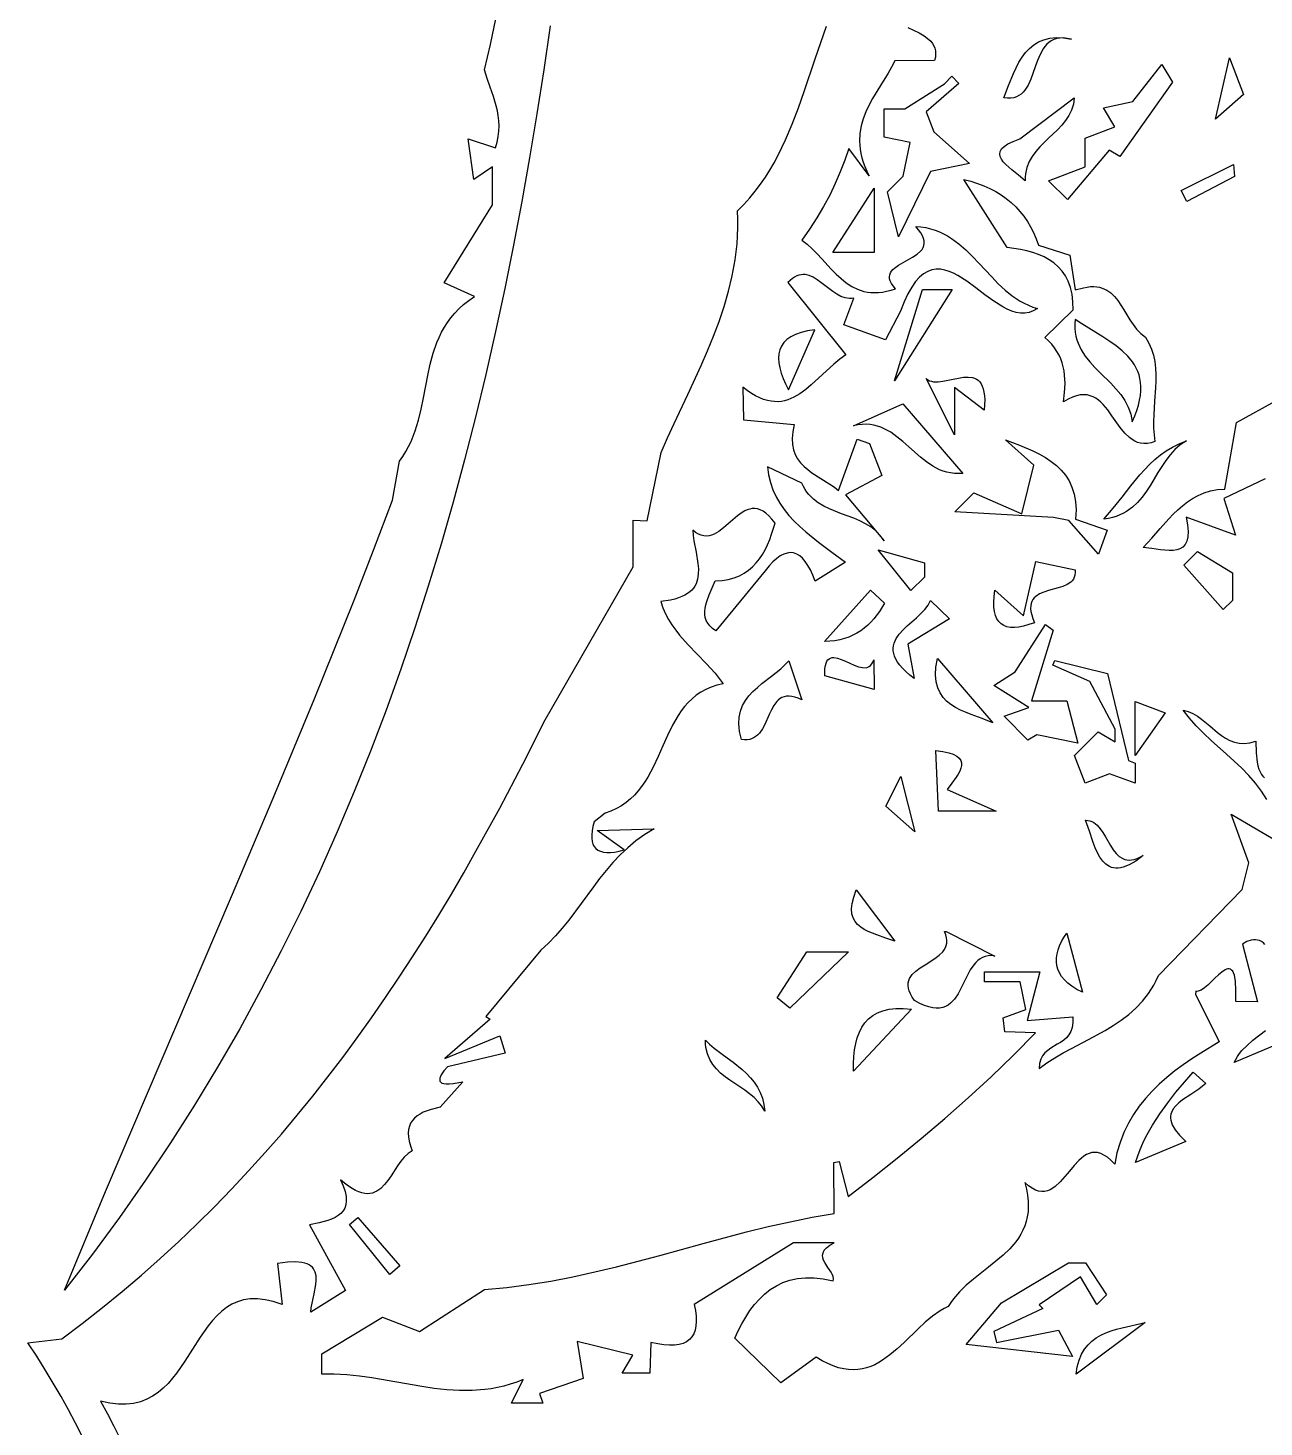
# Model space of a CAD drawing. Header units: metres. Extents: x 0 to 50, y 0 to 50.
# Drawn here: x 32.49 to 39.37, y 18.62 to 26.41 of the extents above; entities that cross this region are included whole.
import ezdxf

# ---------------------------------------------------------------- set-up
doc = ezdxf.new("R2010")
doc.units = ezdxf.units.M

msp = doc.modelspace()

# ---------------------------------------------------------------- linework, layer by layer
for points in [[(32.788923, 18.566247), (32.751228, 18.640162), (32.711713, 18.71421), (32.670369, 18.788394), (32.627186, 18.862713), (32.582151, 18.937168), (32.535257, 19.011762), (32.48649, 19.086493), (32.674434, 19.108726), (32.674434, 19.108726), (32.789127, 19.194899), (32.901323, 19.282806), (33.011075, 19.372412), (33.118435, 19.463683), (33.223455, 19.556587), (33.326188, 19.651087), (33.426686, 19.747152), (33.525003, 19.844745), (33.621191, 19.943835), (33.715301, 20.044386), (33.807388, 20.146364), (33.897503, 20.249736), (33.985699, 20.354467), (34.072029, 20.460523), (34.156544, 20.567872), (34.239298, 20.676477), (34.320343, 20.786306), (34.399732, 20.897324), (34.477517, 21.009498), (34.553751, 21.122793), (34.628487, 21.237175), (34.701776, 21.352611), (34.773672, 21.469066), (34.844226, 21.586506), (34.913493, 21.704897), (34.981523, 21.824206), (35.114087, 22.06544), (35.242338, 22.309934), (35.366696, 22.557417), (35.856402, 23.408354), (35.856402, 23.668331), (35.934404, 23.665745), (36.013529, 24.04579), (36.013529, 24.04579), (36.048712, 24.126988), (36.085348, 24.207729), (36.160748, 24.368572), (36.235269, 24.529779), (36.270807, 24.610974), (36.304454, 24.692808), (36.335652, 24.775462), (36.363844, 24.859118), (36.388472, 24.943959), (36.40898, 25.030168), (36.424809, 25.117926), (36.435404, 25.207416), (36.438563, 25.252867), (36.440206, 25.29882), (36.44026, 25.345297), (36.438657, 25.392321), (36.438657, 25.392321), (36.47357, 25.42729), (36.506335, 25.463442), (36.537078, 25.500707), (36.565921, 25.539019), (36.592989, 25.578309), (36.618405, 25.618507), (36.642292, 25.659546), (36.664775, 25.701356), (36.70602, 25.78702), (36.743132, 25.87495), (36.777097, 25.964599), (36.808907, 26.055418), (36.870014, 26.238377), (36.901291, 26.329422), (36.934369, 26.419446)], [(35.395436, 26.422505), (35.359031, 26.176408), (35.320435, 25.931156), (35.279523, 25.686791), (35.236172, 25.443357), (35.190257, 25.200897), (35.141654, 24.959453), (35.090239, 24.719068), (35.035888, 24.479786), (34.978475, 24.24165), (34.917878, 24.004702), (34.853972, 23.768985), (34.786632, 23.534543), (34.715735, 23.301419), (34.641156, 23.069654), (34.562771, 22.839294), (34.480456, 22.610379), (34.394086, 22.382954), (34.303538, 22.157062), (34.208687, 21.932745), (34.109409, 21.710046), (34.005579, 21.489008), (33.897073, 21.269675), (33.783768, 21.05209), (33.665539, 20.836294), (33.542262, 20.622332), (33.413812, 20.410247), (33.280066, 20.20008), (33.140898, 19.991876), (32.996185, 19.785677), (32.845803, 19.581527), (32.689628, 19.379468), (32.689628, 19.379468), (32.91851, 19.929093), (33.151245, 20.477206), (33.620233, 21.572122), (33.852467, 22.120539), (34.080516, 22.67067), (34.192343, 22.94663), (34.302371, 23.223321), (34.410347, 23.500845), (34.51602, 23.779301), (34.555126, 23.997921), (34.555126, 23.997921), (34.574039, 24.024057), (34.591015, 24.050975), (34.606208, 24.078612), (34.619775, 24.106907), (34.642655, 24.165219), (34.660903, 24.225414), (34.675765, 24.286994), (34.68849, 24.349463), (34.712518, 24.475075), (34.726316, 24.537224), (34.742967, 24.598272), (34.763719, 24.657721), (34.776023, 24.686691), (34.789819, 24.715075), (34.805265, 24.74281), (34.822516, 24.769835), (34.841727, 24.796087), (34.863055, 24.821504), (34.886657, 24.846024), (34.912687, 24.869585), (34.941301, 24.892125), (34.972657, 24.913581), (34.804931, 24.990037), (35.073349, 25.424663), (35.073349, 25.635612), (34.969977, 25.56503), (34.937597, 25.791518), (35.090427, 25.742003), (35.090427, 25.742003), (35.099504, 25.773687), (35.10557, 25.804618), (35.1089, 25.834828), (35.109772, 25.864349), (35.108459, 25.893213), (35.105239, 25.921453), (35.100387, 25.9491), (35.094178, 25.976187), (35.078792, 26.028809), (35.061289, 26.079575), (35.043873, 26.128742), (35.028751, 26.176567), (35.028751, 26.176567), (35.06282, 26.318382), (35.092232, 26.460503)], [(37.386314, 26.412948), (37.44876, 26.382138), (37.477841, 26.365288), (37.503296, 26.346191), (37.514148, 26.3355), (37.523476, 26.323886), (37.531073, 26.31123), (37.536733, 26.29741), (37.540251, 26.282308), (37.541419, 26.265802), (37.540033, 26.247772), (37.535886, 26.228098), (37.313826, 26.226655), (37.313826, 26.226655), (37.296124, 26.192275), (37.27636, 26.157943), (37.233418, 26.088741), (37.19054, 26.017677), (37.170857, 25.981018), (37.153269, 25.943381), (37.138469, 25.904593), (37.127148, 25.864484), (37.12, 25.822881), (37.117717, 25.779614), (37.120993, 25.734512), (37.124931, 25.711219), (37.130519, 25.687403), (37.137843, 25.663042), (37.14699, 25.638115), (37.158045, 25.612601), (37.171097, 25.586479), (37.05754, 25.739093), (37.05754, 25.739093), (37.035205, 25.673619), (37.010096, 25.608448), (36.982116, 25.543656), (36.951163, 25.479318), (36.91714, 25.415511), (36.879947, 25.352312), (36.839485, 25.289796), (36.795654, 25.228041), (36.795654, 25.228041), (36.82571, 25.205284), (36.85414, 25.179931), (36.881366, 25.152705), (36.907813, 25.124329), (36.960059, 25.067021), (36.986706, 25.039535), (37.014266, 25.013793), (37.043163, 24.990518), (37.073819, 24.970433), (37.10666, 24.95426), (37.142107, 24.942725), (37.16094, 24.938921), (37.180584, 24.936548), (37.201092, 24.935696), (37.222515, 24.936455), (37.244908, 24.938916), (37.268323, 24.943168), (37.292813, 24.949303), (37.318431, 24.957411), (37.318431, 24.957411), (37.305209, 24.972892), (37.295417, 24.98727), (37.288818, 25.000625), (37.285179, 25.013038), (37.284264, 25.024589), (37.285838, 25.035359), (37.289666, 25.045428), (37.295514, 25.054877), (37.303145, 25.063786), (37.312325, 25.072236), (37.334392, 25.088082), (37.386772, 25.117806), (37.413324, 25.132975), (37.437611, 25.149206), (37.457753, 25.167144), (37.465682, 25.176955), (37.471869, 25.187434), (37.476079, 25.198662), (37.478078, 25.21072), (37.477631, 25.223688), (37.474501, 25.237646), (37.468456, 25.252675), (37.459258, 25.268856), (37.446674, 25.28627), (37.430467, 25.304996), (37.430467, 25.304996), (37.459333, 25.302491), (37.486912, 25.298076), (37.513283, 25.291866), (37.538525, 25.283977), (37.562716, 25.274522), (37.585937, 25.263617), (37.608267, 25.251376), (37.629783, 25.237914), (37.670695, 25.207788), (37.709305, 25.174156), (37.746246, 25.137938), (37.782151, 25.100051), (37.853384, 25.022949), (37.889977, 24.98557), (37.928064, 24.950197), (37.968279, 24.917749), (38.011253, 24.889145), (38.033973, 24.876571), (38.057621, 24.865303), (38.082274, 24.855455), (38.108013, 24.847142), (38.108013, 24.847142), (38.084862, 24.833595), (38.061404, 24.825069), (38.037666, 24.821148), (38.013674, 24.821412), (37.989454, 24.825445), (37.965033, 24.83283), (37.940436, 24.843147), (37.91569, 24.85598), (37.865855, 24.887522), (37.815737, 24.924114), (37.765545, 24.962416), (37.715489, 24.999086), (37.665778, 25.030783), (37.641117, 25.043722), (37.616621, 25.054165), (37.592317, 25.061694), (37.568229, 25.065891), (37.544385, 25.06634), (37.52081, 25.062621), (37.497531, 25.054318), (37.474574, 25.041012), (37.451965, 25.022287), (37.42973, 24.997724), (37.407896, 24.966906), (37.386488, 24.929415), (37.365533, 24.884834), (37.345057, 24.832745), (37.26273, 24.672245), (37.029202, 24.756015), (37.086151, 24.904981), (37.086151, 24.904981), (37.073556, 24.903084), (37.061182, 24.902767), (37.03703, 24.906362), (37.013579, 24.914739), (36.990709, 24.926871), (36.968304, 24.941732), (36.946245, 24.958296), (36.902696, 24.992424), (36.880969, 25.007935), (36.859117, 25.021044), (36.837023, 25.030721), (36.814568, 25.035943), (36.803169, 25.036561), (36.791635, 25.035681), (36.779952, 25.033173), (36.768105, 25.028909), (36.75608, 25.022761), (36.743861, 25.014601), (36.731435, 25.0043), (36.718786, 24.991731), (37.04123, 24.588951), (37.04123, 24.588951), (37.007128, 24.564965), (36.974269, 24.538167), (36.911014, 24.48001), (36.848924, 24.422229), (36.817522, 24.395901), (36.785458, 24.372575), (36.752416, 24.353218), (36.718078, 24.338799), (36.700323, 24.333745), (36.682125, 24.330288), (36.663445, 24.32855), (36.644242, 24.328653), (36.624476, 24.330716), (36.604109, 24.334862), (36.583101, 24.341211), (36.561411, 24.349885), (36.539, 24.361005), (36.515828, 24.374691), (36.491856, 24.391065), (36.467044, 24.410248), (36.471657, 24.227217), (36.753828, 24.200944), (36.753828, 24.200944), (36.74532, 24.16008), (36.742074, 24.123308), (36.743649, 24.090264), (36.7496, 24.060584), (36.759484, 24.033906), (36.772859, 24.009864), (36.789282, 23.988095), (36.80831, 23.968235), (36.829499, 23.949922), (36.852406, 23.932789), (36.901605, 23.900616), (36.952362, 23.868803), (36.977217, 23.852124), (37.001133, 23.834443), (37.10459, 24.120259), (37.173581, 24.095441), (37.241061, 23.91768), (37.039983, 23.809778), (37.254288, 23.552613), (37.254288, 23.552613), (37.244097, 23.56845), (37.232977, 23.583031), (37.208221, 23.60878), (37.180549, 23.630565), (37.150494, 23.649095), (37.118585, 23.665074), (37.085353, 23.679211), (37.017043, 23.704782), (36.949809, 23.731462), (36.917922, 23.746984), (36.887896, 23.764903), (36.860261, 23.785925), (36.835549, 23.810759), (36.824454, 23.824825), (36.814289, 23.840109), (36.80512, 23.856699), (36.797013, 23.874683), (36.604172, 23.965805), (36.604172, 23.965805), (36.610524, 23.920517), (36.620937, 23.877755), (36.635136, 23.837322), (36.65285, 23.79902), (36.673802, 23.762653), (36.69772, 23.728022), (36.72433, 23.694931), (36.753357, 23.663182), (36.784528, 23.632579), (36.817568, 23.602923), (36.888163, 23.545666), (36.96295, 23.489833), (37.039738, 23.433846), (36.870634, 23.3289), (36.870634, 23.3289), (36.857649, 23.36211), (36.844094, 23.391495), (36.829963, 23.417027), (36.815252, 23.438682), (36.799957, 23.456432), (36.784074, 23.470251), (36.767598, 23.480114), (36.750524, 23.485994), (36.732848, 23.487864), (36.714567, 23.485699), (36.695675, 23.479472), (36.676168, 23.469158), (36.656042, 23.454729), (36.635292, 23.43616), (36.613914, 23.413425), (36.591904, 23.386497), (36.317692, 23.052889), (36.317692, 23.052889), (36.298855, 23.065923), (36.28381, 23.079879), (36.272277, 23.094681), (36.263973, 23.110255), (36.258617, 23.126526), (36.255927, 23.14342), (36.255622, 23.160862), (36.257419, 23.178777), (36.261038, 23.19709), (36.266195, 23.215727), (36.280002, 23.253675), (36.313689, 23.330172), (36.313689, 23.330172), (36.351678, 23.332897), (36.386658, 23.338767), (36.418785, 23.347607), (36.448213, 23.359237), (36.475098, 23.373481), (36.499593, 23.39016), (36.521853, 23.409096), (36.542034, 23.430112), (36.56029, 23.45303), (36.576775, 23.477672), (36.591644, 23.503861), (36.605053, 23.531418), (36.617155, 23.560166), (36.628106, 23.589927), (36.647172, 23.651777), (36.647172, 23.651777), (36.629675, 23.67402), (36.612702, 23.692326), (36.59622, 23.706939), (36.580199, 23.7181), (36.564606, 23.726052), (36.549409, 23.731038), (36.534576, 23.733299), (36.520075, 23.733078), (36.505875, 23.730618), (36.491944, 23.72616), (36.478249, 23.719947), (36.464758, 23.712222), (36.438264, 23.693203), (36.412204, 23.671043), (36.360371, 23.625051), (36.334085, 23.605097), (36.307213, 23.589758), (36.293478, 23.584424), (36.2795, 23.58097), (36.265248, 23.579639), (36.25069, 23.580674), (36.235793, 23.584316), (36.220527, 23.590808), (36.204858, 23.600392), (36.188756, 23.613311), (36.188756, 23.613311), (36.190831, 23.583568), (36.195116, 23.552853), (36.206912, 23.489899), (36.217342, 23.427244), (36.219917, 23.396902), (36.219599, 23.367682), (36.215538, 23.339935), (36.206881, 23.314009), (36.200564, 23.301838), (36.19278, 23.290253), (36.183422, 23.279299), (36.172383, 23.269018), (36.159558, 23.259454), (36.14484, 23.250652), (36.128123, 23.242654), (36.109301, 23.235505), (36.088266, 23.229247), (36.064914, 23.223926), (36.01083, 23.216264), (36.01083, 23.216264), (36.022888, 23.180743), (36.037447, 23.147184), (36.054249, 23.115365), (36.073033, 23.085059), (36.09354, 23.056043), (36.115511, 23.028092), (36.162808, 22.974486), (36.263552, 22.870173), (36.31285, 22.815874), (36.336323, 22.787402), (36.358665, 22.75775), (36.358665, 22.75775), (36.323558, 22.749662), (36.291141, 22.738993), (36.261239, 22.725908), (36.233677, 22.710573), (36.208279, 22.693153), (36.184871, 22.673811), (36.163275, 22.652713), (36.143319, 22.630024), (36.124825, 22.605909), (36.107619, 22.580532), (36.076368, 22.526653), (36.048163, 22.469706), (36.021603, 22.41101), (35.995283, 22.351883), (35.967802, 22.293645), (35.937757, 22.237613), (35.921334, 22.210837), (35.903744, 22.185107), (35.884812, 22.160589), (35.864362, 22.137446), (35.842219, 22.115845), (35.818207, 22.095949), (35.792152, 22.077923), (35.763877, 22.061933), (35.733208, 22.048143), (35.699969, 22.036719), (35.639331, 21.989009), (35.639331, 21.989009), (35.632495, 21.962861), (35.627969, 21.938818), (35.625751, 21.916898), (35.625842, 21.897116), (35.62824, 21.879489), (35.632945, 21.864032), (35.639956, 21.850763), (35.649274, 21.839697), (35.660897, 21.830851), (35.674825, 21.824242), (35.691058, 21.819884), (35.709594, 21.817795), (35.730434, 21.81799), (35.753577, 21.820487), (35.779022, 21.825301), (35.806769, 21.832449), (35.65607, 21.939955), (35.97463, 21.949066), (35.97463, 21.949066), (35.921401, 21.917318), (35.872191, 21.882309), (35.826529, 21.844438), (35.783948, 21.804107), (35.743977, 21.761716), (35.706149, 21.717664), (35.669995, 21.672353), (35.635045, 21.626182), (35.566882, 21.532862), (35.497912, 21.440909), (35.461951, 21.396445), (35.424382, 21.353523), (35.384735, 21.312544), (35.342542, 21.273907), (35.036339, 20.903788), (35.060431, 20.888791), (34.808032, 20.670216), (35.115091, 20.796554), (35.144391, 20.700835), (34.821926, 20.624822), (34.821926, 20.624822), (34.802923, 20.601723), (34.78841, 20.579925), (34.783464, 20.569876), (34.780394, 20.560586), (34.77945, 20.552201), (34.780884, 20.544865), (34.784946, 20.538723), (34.791889, 20.533919), (34.801962, 20.530598), (34.815417, 20.528906), (34.832505, 20.528986), (34.853478, 20.530983), (34.908079, 20.541309), (34.781223, 20.399325), (34.781223, 20.399325), (34.731172, 20.386889), (34.708756, 20.379349), (34.688221, 20.370803), (34.669672, 20.361158), (34.653212, 20.35032), (34.638947, 20.338196), (34.626983, 20.324692), (34.617424, 20.309716), (34.610374, 20.293173), (34.60594, 20.27497), (34.604226, 20.255015), (34.605336, 20.233213), (34.609377, 20.209471), (34.616452, 20.183696), (34.626668, 20.155795), (34.626668, 20.155795), (34.614706, 20.148986), (34.603342, 20.140841), (34.582155, 20.121123), (34.562604, 20.097802), (34.544181, 20.072039), (34.508705, 20.017838), (34.49064, 19.991723), (34.471683, 19.967814), (34.45133, 19.947274), (34.429074, 19.931264), (34.417076, 19.925321), (34.404412, 19.920946), (34.39102, 19.918285), (34.376837, 19.917482), (34.361799, 19.918684), (34.345844, 19.922034), (34.328908, 19.927679), (34.310928, 19.935764), (34.291841, 19.946433), (34.271584, 19.959833), (34.250093, 19.976108), (34.227306, 19.995404), (34.227306, 19.995404), (34.242086, 19.960654), (34.252178, 19.929617), (34.257854, 19.902045), (34.259389, 19.877685), (34.257057, 19.856289), (34.251131, 19.837606), (34.241886, 19.821386), (34.229596, 19.807378), (34.214534, 19.795333), (34.196975, 19.785), (34.177192, 19.77613), (34.15546, 19.768471), (34.107242, 19.755789), (34.054512, 19.744953), (34.254115, 19.378373), (34.061506, 19.258155), (34.061506, 19.258155), (34.064039, 19.282009), (34.068552, 19.30724), (34.080215, 19.359852), (34.089881, 19.412032), (34.091899, 19.436722), (34.090936, 19.459818), (34.086168, 19.480826), (34.076766, 19.49925), (34.07007, 19.507338), (34.061905, 19.514594), (34.052168, 19.520957), (34.040757, 19.526365), (34.027567, 19.530755), (34.012496, 19.534066), (33.976294, 19.537203), (33.931326, 19.53528), (33.876764, 19.527802), (33.902005, 19.300285), (33.902005, 19.300285), (33.852444, 19.316824), (33.80647, 19.327237), (33.763839, 19.331921), (33.724309, 19.331274), (33.687638, 19.325694), (33.653582, 19.315577), (33.621899, 19.301321), (33.592345, 19.283324), (33.564679, 19.261982), (33.538657, 19.237695), (33.514037, 19.210858), (33.490575, 19.181869), (33.446158, 19.119027), (33.403464, 19.052348), (33.360549, 18.985011), (33.315473, 18.920196), (33.291517, 18.889727), (33.266293, 18.861082), (33.239557, 18.834657), (33.211067, 18.81085), (33.18058, 18.790058), (33.147853, 18.772679), (33.112643, 18.759109), (33.074709, 18.749748), (33.033806, 18.744991), (32.989692, 18.745236), (32.942125, 18.750882), (32.890862, 18.762325), (32.890862, 18.762325), (32.928945, 18.692184), (32.96497, 18.622216), (32.998969, 18.552419)], [(38.29804, 26.346823), (38.29804, 26.346823), (38.274399, 26.351809), (38.252846, 26.354016), (38.233247, 26.353623), (38.21547, 26.35081), (38.199383, 26.345759), (38.184853, 26.338648), (38.171749, 26.329658), (38.159937, 26.31897), (38.149286, 26.306764), (38.139663, 26.29322), (38.122972, 26.26284), (38.108806, 26.229271), (38.096105, 26.193956), (38.070865, 26.123855), (38.056209, 26.091954), (38.038783, 26.064075), (38.028701, 26.052095), (38.017529, 26.041661), (38.005136, 26.032954), (37.991389, 26.026153), (37.976155, 26.02144), (37.959303, 26.018994), (37.940699, 26.018996), (37.920212, 26.021626), (37.920212, 26.021626), (37.946664, 26.089924), (37.974158, 26.15664), (37.98906, 26.188417), (38.00514, 26.218615), (38.022705, 26.246837), (38.042059, 26.27269), (38.063509, 26.295779), (38.087361, 26.315708), (38.113921, 26.332082), (38.143494, 26.344508), (38.176386, 26.35259), (38.212904, 26.355933), (38.253353, 26.354142), (38.29804, 26.346823)], [(38.801642, 26.205936), (38.860934, 26.107193), (38.566402, 25.69313), (38.507053, 25.728711), (38.27547, 25.453979), (38.170322, 25.559044), (38.373357, 25.635997), (38.373357, 25.795955), (38.540054, 25.859135), (38.476017, 25.965779), (38.640076, 26.000907), (38.801642, 26.205936)], [(39.178015, 26.243264), (39.255178, 26.039993), (39.09989, 25.90256), (39.178015, 26.243264)], [(37.670228, 26.099772), (37.488794, 25.942651), (37.53126, 25.830783), (37.729958, 25.65493), (37.513137, 25.610797), (37.335059, 25.247403), (37.272608, 25.497008), (37.360591, 25.584922), (37.398749, 25.772097), (37.25471, 25.801415), (37.25471, 25.959766), (37.370268, 25.959766), (37.589846, 26.09903), (37.632253, 26.141404), (37.670228, 26.099772)], [(38.313318, 26.021464), (38.313318, 26.021464), (38.311562, 26.002836), (38.308396, 25.985105), (38.298227, 25.952081), (38.283586, 25.921891), (38.26525, 25.894032), (38.243997, 25.868003), (38.220602, 25.843299), (38.170497, 25.795862), (38.121147, 25.747701), (38.098698, 25.722093), (38.078767, 25.694798), (38.062132, 25.665311), (38.049569, 25.633132), (38.041856, 25.597758), (38.04006, 25.578715), (38.039768, 25.558686), (38.039768, 25.558686), (38.002958, 25.589884), (37.965172, 25.620271), (37.931628, 25.649959), (37.918077, 25.664576), (37.907543, 25.67906), (37.900678, 25.693427), (37.898135, 25.707689), (37.900565, 25.721861), (37.908621, 25.735956), (37.922955, 25.74999), (37.944219, 25.763976), (37.973065, 25.777928), (38.010146, 25.791861), (38.313318, 26.021464)], [(39.204966, 25.582509), (38.940056, 25.442804), (38.909148, 25.504002), (39.20021, 25.648784), (39.204966, 25.582509)], [(37.697611, 25.566018), (37.697611, 25.566018), (37.736668, 25.555786), (37.77402, 25.543901), (37.80966, 25.530356), (37.843578, 25.515145), (37.875767, 25.498263), (37.906218, 25.479703), (37.934923, 25.459459), (37.961874, 25.437526), (37.987062, 25.413896), (38.010479, 25.388565), (38.032116, 25.361526), (38.051966, 25.332772), (38.07002, 25.302299), (38.08627, 25.2701), (38.100707, 25.236168), (38.113323, 25.200498), (38.287805, 25.144787), (38.318491, 24.950594), (38.318491, 24.950594), (38.364095, 24.963432), (38.384663, 24.967111), (38.40385, 24.969079), (38.421736, 24.969426), (38.438403, 24.96824), (38.453931, 24.965609), (38.468403, 24.961621), (38.494499, 24.949926), (38.517339, 24.933862), (38.537572, 24.914132), (38.555847, 24.891444), (38.572812, 24.866501), (38.589116, 24.84001), (38.622333, 24.785202), (38.640544, 24.758296), (38.660688, 24.732663), (38.683413, 24.709007), (38.709368, 24.688034), (38.709368, 24.688034), (38.728454, 24.655088), (38.743124, 24.6213), (38.753875, 24.586752), (38.761202, 24.551528), (38.765603, 24.515708), (38.767574, 24.479377), (38.767612, 24.442616), (38.766212, 24.405508), (38.761087, 24.330581), (38.756171, 24.255254), (38.755033, 24.217647), (38.755437, 24.180188), (38.757879, 24.142959), (38.762855, 24.106042), (38.762855, 24.106042), (38.740869, 24.099405), (38.720294, 24.095914), (38.701028, 24.095342), (38.682969, 24.097463), (38.666015, 24.102049), (38.650065, 24.108873), (38.635016, 24.117708), (38.620766, 24.128328), (38.594256, 24.154012), (38.56972, 24.18411), (38.523307, 24.250285), (38.499799, 24.282729), (38.475003, 24.312323), (38.461866, 24.325485), (38.448102, 24.337253), (38.433607, 24.3474), (38.418281, 24.3557), (38.402021, 24.361926), (38.384725, 24.365851), (38.366291, 24.367248), (38.346617, 24.365889), (38.325602, 24.361548), (38.303143, 24.353998), (38.279139, 24.343012), (38.253487, 24.328363), (38.253487, 24.328363), (38.259551, 24.379608), (38.261903, 24.429098), (38.259672, 24.476769), (38.256566, 24.499903), (38.251987, 24.522559), (38.245826, 24.544729), (38.237976, 24.566406), (38.228326, 24.58758), (38.216768, 24.608246), (38.203193, 24.628394), (38.187492, 24.648016), (38.169556, 24.667106), (38.149277, 24.685655), (38.308067, 24.839409), (38.308067, 24.839409), (38.306283, 24.885347), (38.300753, 24.927093), (38.291673, 24.964852), (38.279239, 24.998833), (38.263646, 25.029242), (38.245091, 25.056288), (38.223769, 25.080175), (38.199876, 25.101113), (38.173608, 25.119308), (38.145161, 25.134967), (38.11473, 25.148297), (38.082512, 25.159506), (38.048703, 25.168801), (38.013497, 25.176388), (37.977092, 25.182476), (37.939683, 25.18727), (37.697611, 25.566018)], [(37.198778, 25.516979), (37.198778, 25.158695), (36.969363, 25.158695), (37.198778, 25.516979)], [(37.633716, 24.95377), (37.311981, 24.445408), (37.46788, 24.95377), (37.633716, 24.95377)], [(38.318362, 24.786666), (38.318362, 24.786666), (38.316673, 24.761901), (38.31692, 24.738296), (38.318984, 24.715781), (38.322746, 24.694284), (38.328089, 24.673734), (38.334892, 24.65406), (38.352408, 24.617056), (38.374344, 24.582702), (38.39975, 24.550429), (38.427677, 24.519666), (38.457176, 24.489846), (38.517088, 24.430755), (38.545602, 24.400345), (38.571889, 24.368599), (38.594999, 24.334949), (38.613983, 24.298825), (38.62163, 24.279657), (38.62789, 24.259657), (38.632643, 24.238754), (38.635771, 24.216877), (38.635771, 24.216877), (38.649889, 24.249093), (38.661448, 24.279777), (38.670551, 24.308987), (38.677298, 24.336784), (38.681789, 24.36323), (38.684125, 24.388383), (38.684407, 24.412305), (38.682736, 24.435055), (38.679212, 24.456695), (38.673936, 24.477285), (38.667008, 24.496884), (38.65853, 24.515554), (38.648602, 24.533354), (38.637324, 24.550346), (38.611123, 24.582143), (38.580733, 24.611428), (38.546959, 24.638685), (38.510607, 24.664396), (38.472482, 24.689044), (38.394135, 24.737084), (38.355524, 24.761441), (38.318362, 24.786666)], [(36.721882, 24.395394), (36.868162, 24.72842), (36.868162, 24.72842), (36.827611, 24.722363), (36.792037, 24.713855), (36.761271, 24.703), (36.735144, 24.6899), (36.713487, 24.67466), (36.69613, 24.657384), (36.682905, 24.638174), (36.673642, 24.617135), (36.668172, 24.594369), (36.666326, 24.569982), (36.667935, 24.544076), (36.67283, 24.516755), (36.680841, 24.488123), (36.6918, 24.458283), (36.705536, 24.427339), (36.721882, 24.395394)], [(37.812147, 24.281717), (37.646236, 24.40743), (37.646236, 24.143682), (37.488596, 24.457203), (37.488596, 24.457203), (37.497673, 24.450405), (37.50766, 24.445347), (37.518471, 24.441861), (37.530023, 24.439783), (37.555012, 24.439188), (37.581952, 24.44224), (37.638991, 24.453991), (37.667742, 24.460044), (37.695749, 24.464452), (37.722338, 24.465891), (37.746835, 24.463038), (37.758089, 24.459589), (37.768566, 24.454571), (37.778184, 24.447819), (37.786858, 24.439167), (37.794503, 24.42845), (37.801035, 24.415503), (37.806371, 24.400159), (37.810425, 24.382255), (37.813114, 24.361623), (37.814354, 24.3381), (37.814059, 24.31152), (37.812147, 24.281717)], [(37.357942, 24.316013), (37.693015, 23.929433), (37.693015, 23.929433), (37.669247, 23.928022), (37.646443, 23.928732), (37.624537, 23.931416), (37.603461, 23.935923), (37.583152, 23.942103), (37.563542, 23.949805), (37.526159, 23.96918), (37.490784, 23.992846), (37.456891, 24.019605), (37.391443, 24.077601), (37.358834, 24.106438), (37.3256, 24.133569), (37.291212, 24.157793), (37.255144, 24.177911), (37.236315, 24.186055), (37.216869, 24.192722), (37.19674, 24.197764), (37.175861, 24.201028), (37.154167, 24.202367), (37.131592, 24.201629), (37.10807, 24.198664), (37.083535, 24.193324), (37.357942, 24.316013)], [(39.376618, 23.898793), (39.146471, 23.78897), (39.210693, 23.584571), (38.935891, 23.685301), (38.935891, 23.685301), (38.943964, 23.641697), (38.947053, 23.605199), (38.94557, 23.575229), (38.939924, 23.551209), (38.930526, 23.532561), (38.917786, 23.518709), (38.902114, 23.509075), (38.88392, 23.50308), (38.863613, 23.500149), (38.841605, 23.499702), (38.794125, 23.503954), (38.744759, 23.511217), (38.696788, 23.516869), (38.696788, 23.516869), (38.745485, 23.568426), (38.792437, 23.622312), (38.839692, 23.675805), (38.864072, 23.701554), (38.889294, 23.726185), (38.915614, 23.749358), (38.943288, 23.770733), (38.972571, 23.78997), (39.00372, 23.806728), (39.036989, 23.820668), (39.072635, 23.83145), (39.110913, 23.838733), (39.152078, 23.842178), (39.216569, 24.212454), (39.468692, 24.352159)], [(37.930415, 24.116621), (37.930415, 24.116621), (38.008408, 24.087054), (38.083483, 24.054747), (38.119079, 24.036849), (38.15293, 24.017405), (38.184698, 23.996129), (38.214044, 23.972733), (38.24063, 23.946932), (38.264117, 23.918436), (38.284166, 23.886961), (38.30044, 23.852219), (38.3126, 23.813923), (38.320307, 23.771786), (38.323224, 23.725522), (38.32101, 23.674843), (38.496355, 23.612296), (38.448609, 23.47977), (38.283627, 23.665895), (38.197202, 23.683486), (37.648871, 23.715674), (37.753987, 23.820708), (38.020905, 23.704241), (38.088256, 23.974268), (37.930415, 24.116621)], [(38.937812, 24.110312), (38.937812, 24.110312), (38.903937, 24.088272), (38.87393, 24.062367), (38.847111, 24.033276), (38.822798, 24.001681), (38.800311, 23.968262), (38.778969, 23.933699), (38.736995, 23.863863), (38.715001, 23.829951), (38.691427, 23.797618), (38.665594, 23.767542), (38.63682, 23.740405), (38.604424, 23.716887), (38.586654, 23.706698), (38.567724, 23.697669), (38.547548, 23.689885), (38.526041, 23.683431), (38.503118, 23.678393), (38.478693, 23.674854), (38.478693, 23.674854), (38.530794, 23.734571), (38.580191, 23.79699), (38.628992, 23.860005), (38.679304, 23.921509), (38.705685, 23.951037), (38.733235, 23.979398), (38.762216, 24.006328), (38.792892, 24.031565), (38.825526, 24.054845), (38.860382, 24.075905), (38.897723, 24.094481), (38.937812, 24.110312)], [(37.478439, 23.430327), (37.478439, 23.351628), (37.403675, 23.276922), (37.221278, 23.503028), (37.478439, 23.430327)], [(39.193698, 23.221221), (39.142802, 23.170365), (38.923915, 23.417388), (39.000154, 23.493568), (39.193698, 23.374557), (39.193698, 23.221221)], [(38.099985, 23.43793), (38.318513, 23.391134), (38.318513, 23.391134), (38.318844, 23.376265), (38.317183, 23.363002), (38.313682, 23.351223), (38.308492, 23.340803), (38.301765, 23.331618), (38.293651, 23.323544), (38.273867, 23.310235), (38.250352, 23.299883), (38.224316, 23.291496), (38.169515, 23.276655), (38.143171, 23.268216), (38.119144, 23.257776), (38.098644, 23.244343), (38.090094, 23.236195), (38.08288, 23.226926), (38.077153, 23.216413), (38.073063, 23.204533), (38.070762, 23.191161), (38.070402, 23.176172), (38.072133, 23.159444), (38.076106, 23.140852), (38.082474, 23.120272), (38.091386, 23.097581), (38.091386, 23.097581), (38.060183, 23.086664), (38.031248, 23.078576), (38.004593, 23.073346), (37.98023, 23.071002), (37.958172, 23.071574), (37.93843, 23.07509), (37.921016, 23.081578), (37.905943, 23.091069), (37.893223, 23.103591), (37.882867, 23.119172), (37.874887, 23.137842), (37.869297, 23.15963), (37.866107, 23.184563), (37.86533, 23.212672), (37.866978, 23.243985), (37.871062, 23.27853), (38.030655, 23.135579), (38.099985, 23.43793)], [(37.177669, 23.279573), (37.257095, 23.206004), (37.257095, 23.206004), (37.229195, 23.160848), (37.197909, 23.119826), (37.180908, 23.101047), (37.162952, 23.083521), (37.144006, 23.067319), (37.124035, 23.052515), (37.103001, 23.039181), (37.080871, 23.027391), (37.057606, 23.017217), (37.033172, 23.008731), (37.007533, 23.002008), (36.980652, 22.997119), (36.952494, 22.994137), (36.923023, 22.993136), (37.177669, 23.279573)], [(37.513264, 23.220672), (37.617749, 23.11928), (37.386868, 22.978478), (37.422646, 22.785961), (37.422646, 22.785961), (37.397599, 22.805983), (37.375928, 22.825229), (37.357474, 22.843734), (37.342079, 22.861534), (37.329587, 22.878667), (37.319839, 22.895167), (37.312677, 22.911071), (37.307945, 22.926416), (37.305484, 22.941236), (37.305137, 22.95557), (37.306746, 22.969451), (37.310154, 22.982917), (37.315203, 22.996005), (37.321735, 23.008749), (37.338619, 23.033352), (37.359544, 23.057017), (37.38325, 23.080032), (37.43396, 23.125271), (37.458442, 23.148072), (37.480661, 23.17138), (37.499355, 23.195484), (37.513264, 23.220672)], [(38.195907, 23.056511), (38.075025, 22.662334), (38.27203, 22.662334), (38.33369, 22.426154), (38.104005, 22.472905), (38.055242, 22.44367), (37.922608, 22.5762), (38.05985, 22.625569), (37.865744, 22.748677), (37.984044, 22.823707), (38.152812, 23.087277), (38.195907, 23.056511)], [(36.722965, 22.884691), (36.796465, 22.667914), (36.796465, 22.667914), (36.776089, 22.676711), (36.757402, 22.682914), (36.740299, 22.686683), (36.724674, 22.688175), (36.710421, 22.687548), (36.697436, 22.68496), (36.685614, 22.68057), (36.674849, 22.674535), (36.665036, 22.667013), (36.656069, 22.658162), (36.640255, 22.637106), (36.626565, 22.612631), (36.614156, 22.586002), (36.589817, 22.531333), (36.576202, 22.505822), (36.560501, 22.483212), (36.551605, 22.47339), (36.541872, 22.464767), (36.531196, 22.457502), (36.519473, 22.451751), (36.506596, 22.447674), (36.492461, 22.445429), (36.476963, 22.445172), (36.459996, 22.447063), (36.459996, 22.447063), (36.449196, 22.492487), (36.446341, 22.513609), (36.445075, 22.533735), (36.44698, 22.571183), (36.454259, 22.605212), (36.466258, 22.6362), (36.482325, 22.664526), (36.501804, 22.690568), (36.524045, 22.714706), (36.548392, 22.737318), (36.574194, 22.758782), (36.627548, 22.799785), (36.67888, 22.840745), (36.702155, 22.862155), (36.722965, 22.884691)], [(37.198674, 22.726143), (36.923348, 22.801501), (36.923348, 22.801501), (36.924488, 22.842621), (36.92701, 22.85862), (36.930728, 22.871835), (36.935561, 22.882457), (36.94143, 22.89068), (36.948255, 22.896695), (36.955956, 22.900694), (36.964455, 22.90287), (36.97367, 22.903415), (36.993933, 22.900378), (37.016108, 22.893122), (37.039556, 22.883184), (37.087726, 22.861409), (37.111172, 22.852646), (37.133341, 22.84735), (37.153597, 22.847057), (37.162807, 22.849267), (37.1713, 22.853305), (37.178996, 22.859361), (37.185815, 22.86763), (37.191677, 22.878302), (37.196503, 22.891571), (37.198674, 22.726143)], [(37.550893, 22.898997), (37.85942, 22.540619), (37.85942, 22.540619), (37.799714, 22.564589), (37.738301, 22.586862), (37.708165, 22.598557), (37.679055, 22.611262), (37.651455, 22.625454), (37.625849, 22.641613), (37.602721, 22.660214), (37.582556, 22.681738), (37.565837, 22.706661), (37.55305, 22.735461), (37.544677, 22.768617), (37.541204, 22.806606), (37.543115, 22.849907), (37.550893, 22.898997)], [(38.205857, 22.887098), (38.498245, 22.815201), (38.614538, 22.329667), (38.653018, 22.315825), (38.653018, 22.204047), (38.510057, 22.255473), (38.373822, 22.203838), (38.315187, 22.3583), (38.446768, 22.489778), (38.541154, 22.433191), (38.541154, 22.505148), (38.399875, 22.769838), (38.194782, 22.861922), (38.205857, 22.887098)], [(38.653018, 22.65848), (38.81964, 22.595328), (38.653018, 22.358489), (38.653018, 22.65848)], [(39.385153, 22.111976), (39.356161, 22.159658), (39.322855, 22.204392), (39.285998, 22.246731), (39.246352, 22.287226), (39.204681, 22.326431), (39.161747, 22.364899), (39.075146, 22.441835), (39.033004, 22.481408), (38.992652, 22.522455), (38.954852, 22.565529), (38.920369, 22.611182), (38.920369, 22.611182), (38.948285, 22.602849), (38.974435, 22.591133), (38.999122, 22.576689), (39.022648, 22.560169), (39.067421, 22.523513), (39.111168, 22.486388), (39.13341, 22.469282), (39.156302, 22.454017), (39.180143, 22.441247), (39.205237, 22.431625), (39.231884, 22.425803), (39.260386, 22.424434), (39.291046, 22.428171), (39.324164, 22.437668), (39.324164, 22.437668), (39.325804, 22.372907), (39.331832, 22.321324), (39.336365, 22.30011), (39.341842, 22.281755), (39.348214, 22.266112), (39.35543, 22.253036), (39.363439, 22.242382), (39.37219, 22.234005)], [(37.542384, 22.384964), (37.542384, 22.384964), (37.581925, 22.379985), (37.614197, 22.373201), (37.63974, 22.364757), (37.659095, 22.354797), (37.6728, 22.343464), (37.681396, 22.330903), (37.685422, 22.317259), (37.685419, 22.302676), (37.681926, 22.287297), (37.675483, 22.271267), (37.666629, 22.25473), (37.655906, 22.23783), (37.631007, 22.20352), (37.605105, 22.169489), (37.878563, 22.047559), (37.557544, 22.047559), (37.542384, 22.384964)], [(37.348143, 22.241512), (37.425192, 21.932607), (37.264181, 22.075106), (37.348143, 22.241512)], [(39.375515, 21.305831), (39.366279, 21.314791), (39.356259, 21.321719), (39.345566, 21.326707), (39.334314, 21.329848), (39.322614, 21.331237), (39.310581, 21.330966), (39.298325, 21.32913), (39.273597, 21.321133), (39.249333, 21.307995), (39.334354, 20.985674), (39.212767, 20.987372), (39.212767, 20.987372), (39.213981, 21.051608), (39.211248, 21.100066), (39.20498, 21.134396), (39.20065, 21.146778), (39.19559, 21.156246), (39.189853, 21.163007), (39.18349, 21.167265), (39.176553, 21.169229), (39.169093, 21.169103), (39.161161, 21.167093), (39.15281, 21.163406), (39.135056, 21.151826), (39.116242, 21.136009), (39.09678, 21.117606), (39.057566, 21.079633), (39.038637, 21.063361), (39.020712, 21.051097), (39.004202, 21.04449), (38.996607, 21.043823), (38.98952, 21.045189), (38.989397, 21.029613), (39.120107, 20.762623), (39.120107, 20.762623), (39.01785, 20.700136), (38.968367, 20.66801), (38.920293, 20.63498), (38.873862, 20.60081), (38.829307, 20.565264), (38.786861, 20.528104), (38.74676, 20.489096), (38.709235, 20.448002), (38.674521, 20.404585), (38.642851, 20.358611), (38.61446, 20.309841), (38.58958, 20.258041), (38.568446, 20.202972), (38.551291, 20.1444), (38.538348, 20.082088), (38.538348, 20.082088), (38.517543, 20.103408), (38.497721, 20.120184), (38.478817, 20.132712), (38.460766, 20.141288), (38.443504, 20.146209), (38.426965, 20.14777), (38.411085, 20.146269), (38.395799, 20.142), (38.381042, 20.135261), (38.366749, 20.126348), (38.352855, 20.115557), (38.339296, 20.103184), (38.312921, 20.074877), (38.287105, 20.043799), (38.26133, 20.012318), (38.235076, 19.982806), (38.207825, 19.957631), (38.193664, 19.947411), (38.179058, 19.939164), (38.163944, 19.933187), (38.148256, 19.929775), (38.13193, 19.929225), (38.1149, 19.931834), (38.097102, 19.937897), (38.078471, 19.947711), (38.058943, 19.961571), (38.038451, 19.979775), (38.038451, 19.979775), (38.047347, 19.943526), (38.053384, 19.909183), (38.056704, 19.876651), (38.057449, 19.845835), (38.055764, 19.816637), (38.051789, 19.788963), (38.045667, 19.762716), (38.037542, 19.737801), (38.027554, 19.714121), (38.015848, 19.69158), (38.002566, 19.670084), (37.987849, 19.649535), (37.954684, 19.610896), (37.917493, 19.574897), (37.877417, 19.540771), (37.835596, 19.507749), (37.751279, 19.441952), (37.711064, 19.407642), (37.673664, 19.371366), (37.64022, 19.33236), (37.625338, 19.311592), (37.611872, 19.289853), (37.611872, 19.289853), (37.588952, 19.278284), (37.566687, 19.265224), (37.523858, 19.235297), (37.482856, 19.201406), (37.44315, 19.164885), (37.365511, 19.08929), (37.326519, 19.052884), (37.286706, 19.019184), (37.245542, 18.989524), (37.224289, 18.976626), (37.202499, 18.965238), (37.180107, 18.955527), (37.157046, 18.94766), (37.133251, 18.941803), (37.108655, 18.938124), (37.083192, 18.936788), (37.056795, 18.937964), (37.029399, 18.941816), (37.000938, 18.948513), (36.971344, 18.958221), (36.940553, 18.971107), (36.908497, 18.987337), (36.875111, 19.007078), (36.679297, 18.863994), (36.423599, 19.112219), (36.423599, 19.112219), (36.442323, 19.153195), (36.462436, 19.192737), (36.484082, 19.230552), (36.507404, 19.266346), (36.532545, 19.299826), (36.55965, 19.330699), (36.588861, 19.358671), (36.620322, 19.383449), (36.654176, 19.40474), (36.690566, 19.42225), (36.729637, 19.435686), (36.771531, 19.444755), (36.816392, 19.449162), (36.864363, 19.448616), (36.915588, 19.442822), (36.970209, 19.431487), (36.970209, 19.431487), (36.972236, 19.443576), (36.97054, 19.455901), (36.965872, 19.468445), (36.958983, 19.481192), (36.941549, 19.507236), (36.924249, 19.533906), (36.917529, 19.547437), (36.913097, 19.561077), (36.911704, 19.574812), (36.914102, 19.588625), (36.921042, 19.6025), (36.933276, 19.616423), (36.951555, 19.630377), (36.976631, 19.644346), (36.750412, 19.644346), (36.196766, 19.300128), (36.196766, 19.300128), (36.203449, 19.266229), (36.207349, 19.235006), (36.208443, 19.206476), (36.206703, 19.180657), (36.202106, 19.157568), (36.194624, 19.137225), (36.184233, 19.119648), (36.170906, 19.104853), (36.154619, 19.09286), (36.135345, 19.083686), (36.11306, 19.077348), (36.087736, 19.073866), (36.05935, 19.073257), (36.027874, 19.075538), (35.993284, 19.080729), (35.955554, 19.088847), (35.949622, 18.917793), (35.794876, 18.917793), (35.855069, 19.018037), (35.545514, 19.095127), (35.577934, 18.8878), (35.334429, 18.8041), (35.353011, 18.750127), (35.17962, 18.750127), (35.244257, 18.88176), (35.244257, 18.88176), (35.20832, 18.867762), (35.172496, 18.855814), (35.136782, 18.845807), (35.10117, 18.837633), (35.065655, 18.831184), (35.030232, 18.826351), (34.959637, 18.821099), (34.889337, 18.82101), (34.819286, 18.825217), (34.749438, 18.832851), (34.679745, 18.843046), (34.540643, 18.867647), (34.401606, 18.892079), (34.331997, 18.902064), (34.262264, 18.909404), (34.192362, 18.913231), (34.122243, 18.912679), (34.122411, 19.025668), (34.460069, 19.230286), (34.665965, 19.149652), (35.028099, 19.384181), (35.028099, 19.384181), (35.152562, 19.395136), (35.276131, 19.410924), (35.398921, 19.430952), (35.521044, 19.454628), (35.642614, 19.481358), (35.763746, 19.510551), (36.005148, 19.573952), (36.24616, 19.64009), (36.487691, 19.704223), (36.608936, 19.734056), (36.730651, 19.761609), (36.852952, 19.78629), (36.97595, 19.807506), (36.975048, 20.091455), (37.004884, 20.097528), (37.054749, 19.901808), (37.054749, 19.901808), (37.191038, 20.007439), (37.326268, 20.114835), (37.46013, 20.224294), (37.592313, 20.336109), (37.722507, 20.450576), (37.8504, 20.567991), (37.975684, 20.688649), (38.098046, 20.812845), (37.925898, 20.818008), (37.917342, 20.897646), (38.044325, 20.943324), (38.012904, 21.097452), (37.814033, 21.097452), (37.814033, 21.15334), (38.121256, 21.15334), (38.050376, 20.881845), (38.304566, 20.901817), (38.304566, 20.901817), (38.305732, 20.870052), (38.302242, 20.843255), (38.294727, 20.820759), (38.283818, 20.801894), (38.270147, 20.785993), (38.254346, 20.772386), (38.237047, 20.760406), (38.218881, 20.749382), (38.182474, 20.727534), (38.165497, 20.715371), (38.150179, 20.701491), (38.137153, 20.685226), (38.12705, 20.665907), (38.120502, 20.642865), (38.118139, 20.615432), (38.118139, 20.615432), (38.160799, 20.646336), (38.20521, 20.674858), (38.250964, 20.701549), (38.297654, 20.726959), (38.392204, 20.77614), (38.485594, 20.826807), (38.530833, 20.854075), (38.574557, 20.883366), (38.616357, 20.915231), (38.655825, 20.950222), (38.692552, 20.988888), (38.726131, 21.031781), (38.756153, 21.079451), (38.769702, 21.105249), (38.782209, 21.132449), (39.248952, 21.611361), (39.284686, 21.759822), (39.187126, 22.030609), (39.442714, 21.880705)], [(38.376372, 21.997696), (38.376372, 21.997696), (38.388952, 21.996639), (38.400703, 21.993925), (38.411691, 21.989686), (38.421983, 21.984056), (38.440743, 21.969151), (38.457515, 21.950273), (38.47283, 21.928483), (38.487218, 21.904842), (38.515344, 21.856257), (38.530143, 21.833437), (38.546141, 21.813013), (38.56387, 21.796048), (38.583861, 21.783603), (38.594871, 21.779408), (38.606646, 21.776741), (38.619252, 21.775735), (38.632755, 21.776523), (38.647222, 21.779237), (38.66272, 21.78401), (38.679314, 21.790976), (38.697072, 21.800266), (38.697072, 21.800266), (38.65577, 21.770122), (38.618921, 21.748877), (38.586178, 21.735837), (38.571238, 21.732178), (38.557194, 21.73031), (38.544003, 21.730147), (38.531622, 21.731602), (38.520007, 21.734588), (38.509116, 21.73902), (38.489328, 21.751871), (38.471913, 21.769463), (38.456522, 21.791103), (38.442811, 21.816096), (38.430431, 21.843752), (38.419036, 21.873375), (38.397815, 21.935757), (38.376372, 21.997696)], [(37.099263, 21.609668), (37.313579, 21.323135), (37.313579, 21.323135), (37.264549, 21.341299), (37.214028, 21.358245), (37.16594, 21.377105), (37.144033, 21.38823), (37.124206, 21.401008), (37.106947, 21.415829), (37.092749, 21.433086), (37.0821, 21.453168), (37.075491, 21.476468), (37.073412, 21.503377), (37.076355, 21.534285), (37.084808, 21.569586), (37.099263, 21.609668)], [(37.590308, 21.376893), (37.600791, 21.376895), (37.870727, 21.241053), (37.870727, 21.241053), (37.851272, 21.243143), (37.833456, 21.242488), (37.817148, 21.239297), (37.802222, 21.233783), (37.788548, 21.226156), (37.775998, 21.216627), (37.764445, 21.205408), (37.753759, 21.192708), (37.734478, 21.163714), (37.71713, 21.131333), (37.684125, 21.063159), (37.666416, 21.030744), (37.646535, 21.001693), (37.635459, 20.988957), (37.623455, 20.977695), (37.610395, 20.968118), (37.596151, 20.960437), (37.580594, 20.954863), (37.563596, 20.951608), (37.545028, 20.950882), (37.524764, 20.952895), (37.502673, 20.95786), (37.478629, 20.965988), (37.452502, 20.977488), (37.424164, 20.992572), (37.424164, 20.992572), (37.410957, 21.012008), (37.40092, 21.030129), (37.393857, 21.047019), (37.389568, 21.062761), (37.387855, 21.077439), (37.388519, 21.091137), (37.391363, 21.103937), (37.396188, 21.115924), (37.402795, 21.127181), (37.410985, 21.137792), (37.431325, 21.157409), (37.45562, 21.175445), (37.482281, 21.192567), (37.536356, 21.226744), (37.560595, 21.245138), (37.580852, 21.265292), (37.588991, 21.276239), (37.595539, 21.287876), (37.600298, 21.300288), (37.603069, 21.313559), (37.603654, 21.327771), (37.601854, 21.343008), (37.597472, 21.359355), (37.590308, 21.376893)], [(38.271288, 21.369333), (38.35833, 21.039243), (38.35833, 21.039243), (38.327467, 21.055612), (38.300602, 21.07265), (38.277606, 21.090337), (38.258348, 21.108651), (38.242698, 21.127569), (38.230524, 21.14707), (38.221697, 21.167132), (38.216085, 21.187733), (38.213558, 21.208851), (38.213986, 21.230465), (38.217238, 21.252553), (38.223184, 21.275093), (38.231692, 21.298062), (38.242632, 21.32144), (38.255874, 21.345204), (38.271288, 21.369333)], [(36.824765, 21.265118), (37.056104, 21.265118), (36.729, 20.950754), (36.659189, 21.009043), (36.824765, 21.265118)], [(37.40655, 20.945569), (37.082969, 20.599685), (37.082969, 20.599685), (37.083149, 20.641195), (37.085289, 20.680774), (37.089542, 20.718268), (37.09606, 20.753521), (37.104997, 20.78638), (37.116505, 20.81669), (37.130736, 20.844297), (37.147843, 20.869044), (37.167979, 20.890779), (37.191296, 20.909346), (37.217947, 20.924591), (37.248084, 20.936358), (37.281861, 20.944495), (37.319429, 20.948845), (37.360941, 20.949255), (37.40655, 20.945569)], [(39.490008, 20.768914), (39.204149, 20.648109), (39.204149, 20.648109), (39.212217, 20.665645), (39.222083, 20.682431), (39.233557, 20.698547), (39.246448, 20.714071), (39.275712, 20.743657), (39.308347, 20.771817), (39.377608, 20.826375)], [(36.259314, 20.771871), (36.259314, 20.771871), (36.282758, 20.749535), (36.307579, 20.728378), (36.35985, 20.688316), (36.413132, 20.649119), (36.464424, 20.608219), (36.488388, 20.586327), (36.51073, 20.563047), (36.531076, 20.538058), (36.549051, 20.511038), (36.564281, 20.481666), (36.57639, 20.449622), (36.585005, 20.414584), (36.58975, 20.376233), (36.58975, 20.376233), (36.573318, 20.404575), (36.553391, 20.429924), (36.530598, 20.452817), (36.505566, 20.473794), (36.478924, 20.493391), (36.451301, 20.512148), (36.395623, 20.549292), (36.368824, 20.568756), (36.343558, 20.589531), (36.320452, 20.612156), (36.300134, 20.63717), (36.283233, 20.66511), (36.270377, 20.696515), (36.262194, 20.731923), (36.260052, 20.751296), (36.259314, 20.771871)], [(39.04602, 20.531864), (39.04602, 20.531864), (39.028015, 20.515668), (39.007453, 20.500197), (38.962108, 20.470352), (38.916884, 20.440175), (38.896474, 20.424289), (38.878682, 20.407512), (38.864372, 20.389577), (38.854404, 20.370212), (38.851319, 20.35991), (38.849643, 20.34915), (38.849485, 20.337898), (38.850951, 20.326121), (38.85415, 20.313785), (38.85919, 20.300856), (38.875223, 20.273086), (38.899912, 20.242541), (38.934121, 20.208953), (38.654621, 20.091168), (38.654621, 20.091168), (38.666913, 20.12825), (38.680719, 20.164329), (38.695937, 20.199462), (38.712466, 20.233701), (38.749055, 20.299719), (38.78968, 20.362822), (38.833534, 20.423447), (38.879811, 20.48203), (38.927705, 20.539009), (38.976408, 20.594821), (39.04602, 20.531864)], [(34.502146, 19.467131), (34.277666, 19.745971), (34.322867, 19.784534), (34.558175, 19.51519), (34.502146, 19.467131)], [(38.376809, 19.532569), (38.49343, 19.354476), (38.439776, 19.300864), (38.347493, 19.45455), (38.118753, 19.298233), (38.138152, 19.277665), (37.865704, 19.150463), (37.880215, 19.089234), (38.225187, 19.156972), (38.303466, 19.010312), (37.711357, 19.076988), (37.90742, 19.309582), (38.280921, 19.532569), (38.376809, 19.532569)], [(38.707665, 19.199628), (38.323062, 18.912001), (38.323062, 18.912001), (38.329858, 18.953824), (38.34021, 18.990717), (38.353851, 19.023055), (38.370509, 19.051213), (38.389917, 19.075567), (38.411803, 19.096492), (38.435898, 19.114362), (38.461932, 19.129553), (38.489636, 19.142439), (38.51874, 19.153396), (38.548975, 19.162799), (38.58007, 19.171023), (38.707665, 19.199628)]]:
    msp.add_lwpolyline(points)

doc.saveas('drawing.dxf')
